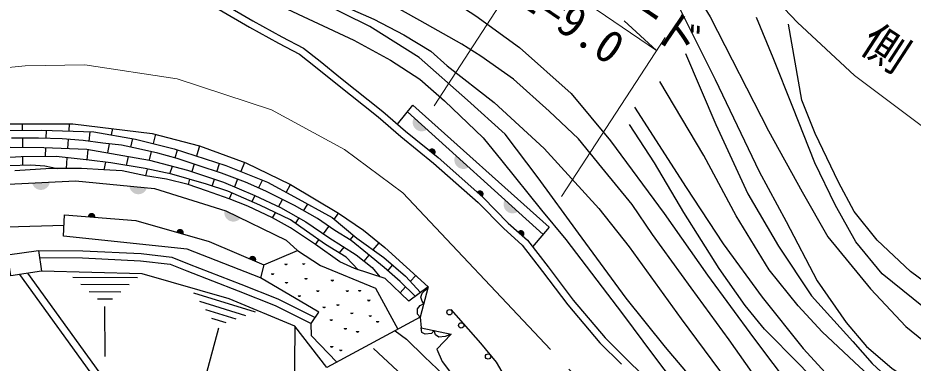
# Model space of a CAD drawing. Units: millimetres at full size, sheet at 1:1000; details may follow other scales. Extents: x 40000 to 680000, y 20000 to 380000.
# Drawn here: x 438470 to 488382, y 298255 to 317520 of the extents above; entities that cross this region are included whole.
import ezdxf
from ezdxf.enums import TextEntityAlignment as Align

# ---------------------------------------------------------------- set-up
doc = ezdxf.new("R2010")
doc.units = ezdxf.units.MM
doc.header["$LTSCALE"] = 1000
doc.linetypes.add('CHAIN', pattern=[18.5, 12, -1.5, 3.5, -1.5])
for name, color, linetype, lineweight in [('M-BGD', 7, 'Continuous', 25), ('M-BMK', 2, 'CHAIN', 13), ('M-STR-HTXT', 7, 'Continuous', 13)]:
    doc.layers.add(name, color=color, linetype=linetype, lineweight=lineweight)
doc.styles.add('ＭＳ ゴシック', font='')
doc.styles.get('ＭＳ ゴシック').set_extended_font_data('MS Gothic')

msp = doc.modelspace()

# ---------------------------------------------------------------- hatches: boundary and pattern name
at = {"layer": 'M-BGD'}
for points in [[(461289, 311288), (460553, 311952, 0.82183)], [(461386, 310140), (461693, 309881, 0.4608), (461691, 310190, 0.4608)], [(463612, 309189), (462877, 309853, 0.82183)], [(440253, 308354), (439263, 308301, 0.82183)], [(445668, 308036), (444682, 308134, 0.82183)], [(464057, 307799), (464365, 307540, 0.4608), (464363, 307849, 0.4608)], [(466356, 306711), (465621, 307375, 0.82183)], [(442378, 306422), (442778, 306390, 0.4608), (442597, 306640, 0.4608)], [(450882, 306349), (449994, 306788, 0.82183)], [(447309, 305566), (447695, 305457, 0.4608), (447566, 305738, 0.4608)], [(466339, 305581), (466646, 305322, 0.4608), (466644, 305631, 0.4608)], [(451357, 304090), (451726, 303931, 0.4608), (451635, 304226, 0.4608)]]:
    msp.add_hatch(color=256, dxfattribs=at).paths.add_polyline_path(points)
h = msp.add_hatch(color=256, dxfattribs=at)
edge = h.paths.add_edge_path()
edge.add_ellipse((453417, 303802), major_axis=(-92.8, 37.1), ratio=1, start_angle=21.8017, end_angle=-158.1983)
h = msp.add_hatch(color=256, dxfattribs=at)
edge = h.paths.add_edge_path()
edge.add_ellipse((454405, 303832), major_axis=(-92.8, 37.1), ratio=1, start_angle=21.8017, end_angle=-158.1983)
h = msp.add_hatch(color=256, dxfattribs=at)
edge = h.paths.add_edge_path()
edge.add_ellipse((452669, 303263), major_axis=(-92.8, 37.1), ratio=1, start_angle=21.8017, end_angle=-158.1983)
h = msp.add_hatch(color=256, dxfattribs=at)
edge = h.paths.add_edge_path()
edge.add_ellipse((454535, 303004), major_axis=(-92.8, 37.1), ratio=1, start_angle=21.8017, end_angle=-158.1983)
h = msp.add_hatch(color=256, dxfattribs=at)
edge = h.paths.add_edge_path()
edge.add_ellipse((453447, 302785), major_axis=(-92.8, 37.1), ratio=1, start_angle=21.8017, end_angle=-158.1983)
h = msp.add_hatch(color=256, dxfattribs=at)
edge = h.paths.add_edge_path()
edge.add_ellipse((456001, 302904), major_axis=(-92.8, 37.1), ratio=1, start_angle=21.8017, end_angle=-158.1983)
h = msp.add_hatch(color=256, dxfattribs=at)
edge = h.paths.add_edge_path()
edge.add_ellipse((454166, 302037), major_axis=(-92.8, 37.1), ratio=1, start_angle=21.8017, end_angle=-158.1983)
h = msp.add_hatch(color=256, dxfattribs=at)
edge = h.paths.add_edge_path()
edge.add_ellipse((455193, 302316), major_axis=(-92.8, 37.1), ratio=1, start_angle=21.8017, end_angle=-158.1983)
h = msp.add_hatch(color=256, dxfattribs=at)
edge = h.paths.add_edge_path()
edge.add_ellipse((456839, 302316), major_axis=(-92.8, 37.1), ratio=1, start_angle=21.8017, end_angle=-158.1983)
h = msp.add_hatch(color=256, dxfattribs=at)
edge = h.paths.add_edge_path()
edge.add_ellipse((457528, 302336), major_axis=(-92.8, 37.1), ratio=1, start_angle=21.8017, end_angle=-158.1983)
h = msp.add_hatch(color=256, dxfattribs=at)
edge = h.paths.add_edge_path()
edge.add_ellipse((456311, 301538), major_axis=(-92.8, 37.1), ratio=1, start_angle=21.8017, end_angle=-158.1983)
h = msp.add_hatch(color=256, dxfattribs=at)
edge = h.paths.add_edge_path()
edge.add_ellipse((458037, 301787), major_axis=(-92.8, 37.1), ratio=1, start_angle=21.8017, end_angle=-158.1983)
h = msp.add_hatch(color=256, dxfattribs=at)
edge = h.paths.add_edge_path()
edge.add_ellipse((455542, 301408), major_axis=(-92.8, 37.1), ratio=1, start_angle=21.8017, end_angle=-158.1983)
h = msp.add_hatch(color=256, dxfattribs=at)
edge = h.paths.add_edge_path()
edge.add_ellipse((457089, 301079), major_axis=(-92.8, 37.1), ratio=1, start_angle=21.8017, end_angle=-158.1983)
h = msp.add_hatch(color=256, dxfattribs=at)
edge = h.paths.add_edge_path()
edge.add_ellipse((455941, 300700), major_axis=(-92.8, 37.1), ratio=1, start_angle=21.8017, end_angle=-158.1983)
h = msp.add_hatch(color=256, dxfattribs=at)
edge = h.paths.add_edge_path()
edge.add_ellipse((458116, 300930), major_axis=(-92.8, 37.1), ratio=1, start_angle=21.8017, end_angle=-158.1983)
h = msp.add_hatch(color=256, dxfattribs=at)
edge = h.paths.add_edge_path()
edge.add_ellipse((458526, 300601), major_axis=(-92.8, 37.1), ratio=1, start_angle=21.8017, end_angle=-158.1983)
h = msp.add_hatch(color=256, dxfattribs=at)
edge = h.paths.add_edge_path()
edge.add_ellipse((456730, 300212), major_axis=(-92.8, 37.1), ratio=1, start_angle=21.8017, end_angle=-158.1983)
h = msp.add_hatch(color=256, dxfattribs=at)
edge = h.paths.add_edge_path()
edge.add_ellipse((457408, 300042), major_axis=(-92.8, 37.1), ratio=1, start_angle=21.8017, end_angle=-158.1983)
h = msp.add_hatch(color=256, dxfattribs=at)
edge = h.paths.add_edge_path()
edge.add_ellipse((455968, 299203), major_axis=(-92.8, 37.1), ratio=1, start_angle=21.8017, end_angle=-158.1983)
h = msp.add_hatch(color=256, dxfattribs=at)
edge = h.paths.add_edge_path()
edge.add_ellipse((456472, 299011), major_axis=(-92.8, 37.1), ratio=1, start_angle=21.8017, end_angle=-158.1983)

# ---------------------------------------------------------------- linework, layer by layer
for p, q in [((467757, 305441), (460184, 312280)), ((438708, 311616), (438713, 311244)), ((441334, 311616), (441306, 311208)), ((440042, 310792), (440057, 311250)), ((442439, 310637), (442496, 311169)), ((443739, 311346), (443666, 310994)), ((446137, 311026), (446013, 310508)), ((438718, 310803), (438724, 310296)), ((441273, 310743), (441238, 310235)), ((443562, 310497), (443456, 309990)), ((444759, 310311), (444871, 310785)), ((440008, 309782), (440025, 310282)), ((442326, 309586), (442390, 310179)), ((445905, 310056), (445794, 309590)), ((447232, 309705), (447376, 310148)), ((448591, 310378), (448422, 309808)), ((438730, 309771), (438735, 309304)), ((441202, 309718), (441160, 309114)), ((443347, 309465), (443257, 309036)), ((444517, 309284), (444635, 309784)), ((445673, 309087), (445584, 308712)), ((446946, 308825), (447085, 309252)), ((448289, 309359), (448168, 308949)), ((449570, 308933), (449717, 309388)), ((451108, 309450), (450896, 308947)), ((448039, 308514), (447954, 308226)), ((449309, 308131), (449435, 308517)), ((450713, 308513), (450537, 308095)), ((451892, 308022), (452112, 308466)), ((453436, 307782), (453666, 308213)), ((450392, 307751), (450256, 307427)), ((451515, 307261), (451690, 307613)), ((453008, 306983), (453221, 307382)), ((454402, 306761), (454635, 307120)), ((452671, 306353), (452828, 306647)), ((456099, 306277), (456350, 306618)), ((453942, 306051), (454143, 306362)), ((437864, 305853), (441047, 305962)), ((455505, 305470), (455810, 305884)), ((455071, 304881), (455257, 305134)), ((456997, 305133), (457195, 305373)), ((456394, 304403), (456658, 304723)), ((458287, 304569), (458609, 304966)), ((457779, 303942), (458053, 304280)), ((459093, 303412), (459362, 303722)), ((438559, 303201), (443432, 296473)), ((439005, 303267), (443889, 296524)), ((441526, 303055), (445142, 303035)), ((460349, 302806), (460652, 303140)), ((441987, 302652), (444676, 302637)), ((459779, 302179), (460086, 302517)), ((442449, 302250), (444210, 302240)), ((448252, 302181), (451707, 301113)), ((442911, 301847), (443744, 301843)), ((448592, 301709), (451161, 300915)), ((443296, 301415), (443323, 298629)), ((448931, 301238), (450614, 300718)), ((449271, 300766), (450068, 300520)), ((449662, 300210), (448938, 297517))]:
    msp.add_line(p, q, dxfattribs=at)
for points in [[(437193, 336014), (439229, 335932), (441714, 335813), (445970, 335267), (449639, 334617), (452716, 333978), (456331, 333040), (459313, 332129), (462940, 330518), (465579, 329051), (467864, 327490), (470354, 325507), (472402, 323969), (473952, 322006), (475589, 320013), (477069, 317576), (480326, 311225), (482200, 307818), (483625, 305309), (486006, 302394), (487982, 300297), (490246, 298457)], [(437835, 334695), (439769, 334704), (441960, 334603), (446601, 333913), (450738, 333029), (456444, 331625), (461237, 329815), (463369, 328898), (468905, 325566), (470963, 323895), (473176, 321528), (474849, 319085), (477344, 314088), (479807, 308939), (481297, 306154), (483041, 302846), (484644, 300515), (485790, 299183), (487206, 297976), (488872, 296831)], [(429244, 325127), (430596, 325934), (431972, 326646), (433812, 327419), (435793, 327852), (437844, 327875), (440363, 327536), (443111, 326856), (445712, 326025), (448021, 325228), (451487, 323725), (455143, 322179), (458061, 320890), (462414, 318676), (463993, 317628), (466443, 315873), (469326, 313300), (471510, 310660), (474509, 306611), (476914, 303159), (479484, 299670), (481640, 296797), (484370, 294029), (485010, 293390)], [(484231, 291591), (482228, 293795), (479986, 296917), (478121, 299551), (476006, 302462), (473854, 305429), (472726, 307102), (471030, 309168), (469721, 310773), (468095, 312314), (466102, 314098), (464272, 315376), (463216, 316045), (460884, 317381), (458780, 318567), (455575, 320043), (450908, 322042), (447892, 323250), (443898, 324916), (441930, 325451), (439946, 325813), (437571, 326120)], [(434092, 324564), (435351, 324822), (436891, 324855), (438291, 324839), (440185, 324681), (442696, 324080), (448603, 321870), (451791, 320367), (453540, 319556), (455503, 318697), (458316, 317442), (459983, 316567), (461485, 315660), (462410, 314851), (465021, 312799), (467811, 310225), (470858, 306879), (472557, 304747), (475454, 300719), (478021, 297267), (479781, 295052), (481725, 292882), (483669, 290826)], [(482757, 289868), (481095, 291642), (477776, 295366), (474583, 299154), (472379, 301885), (469720, 305500), (467475, 308593), (465645, 311033), (463531, 312928), (460842, 315312), (458096, 317033), (455113, 318528), (452701, 319675), (450853, 320396), (448455, 321071), (446577, 321464), (443764, 321823), (441889, 322140), (440270, 322221)], [(448693, 319427), (450780, 319020), (452948, 318274), (457199, 316278), (459248, 315162), (460888, 314096), (462264, 312895), (464408, 310823), (465457, 309546), (467670, 306782), (469020, 305158), (472172, 301006), (473915, 298688), (475578, 296466), (477582, 294111), (478121, 293329)], [(449686, 317981), (451379, 316999), (452994, 316117), (454176, 315490), (455064, 314790), (456204, 313870), (458560, 311996), (459815, 310899), (461644, 309415), (464125, 307216), (465536, 305784), (466582, 304833), (467724, 303376), (469125, 301516), (470916, 299391), (472129, 298189)], [(449871, 318336), (451576, 317347), (453184, 316469), (454395, 315826), (455314, 315103), (456454, 314183), (458816, 312303), (460072, 311205), (461903, 309720), (464400, 307506), (465813, 306073), (466876, 305107), (468041, 303620), (469438, 301766), (471210, 299662), (472410, 298474), (474167, 296747)], [(491116, 299915), (488969, 301372), (486660, 303233), (485183, 305018), (484041, 307087), (482902, 309425), (481671, 312531), (480580, 315295), (479648, 317547)], [(507542, 303380), (505500, 301357), (503358, 299918), (502176, 299200), (500478, 298601), (499043, 298365), (497808, 298511), (496228, 298910), (494597, 299533), (491994, 300654), (489718, 302266), (488244, 303372), (486370, 305114), (485090, 306718), (484231, 308353), (482921, 311062), (482180, 312922), (481439, 317169)], [(475690, 315533), (477390, 311576), (479160, 307694), (480878, 304775), (482718, 302004), (485024, 299454), (486101, 298225), (487823, 296634)], [(487500, 296155), (485402, 298041), (483317, 299993), (481972, 301452), (480353, 303461), (478514, 306474), (476707, 309841), (474262, 313966)], [(459635, 311588), (460481, 312654), (468093, 305839), (467165, 304738)], [(472845, 312536), (475724, 308060), (477790, 304905), (479970, 301932), (482246, 299062), (484109, 297042), (486652, 295068)], [(416440, 298681), (419406, 302063), (420870, 303844), (423033, 305816), (425546, 307469), (429046, 309250), (432779, 310694), (435674, 311298), (437901, 311616), (441528, 311616), (445950, 311075), (448591, 310378), (451181, 309423), (453666, 308213), (456350, 306618), (457746, 305665), (458921, 304712), (461341, 302514), (460898, 300812), (460949, 300217), (462618, 299876)], [(485857, 294523), (484018, 296112), (482042, 298177), (480089, 300152), (479022, 301468), (477577, 303541), (475593, 306652), (473955, 309436), (472571, 311565)], [(437446, 311227), (439797, 311259), (442701, 311162), (445021, 310759), (447179, 310212), (450069, 309274), (452388, 308356), (453886, 307535), (455984, 306372), (457369, 305230), (458867, 304151), (460075, 303105), (460914, 302192)], [(460632, 301980), (459789, 302809), (458884, 303594), (457968, 304351), (457047, 305102), (456141, 305653), (455170, 306332), (453899, 307043), (452285, 307849), (451165, 308343), (449817, 308850), (448581, 309262), (447345, 309674), (446272, 309971), (445199, 310220), (444239, 310420), (443214, 310536), (442102, 310681), (440941, 310768), (439622, 310803), (438111, 310803)], [(438032, 310302), (439921, 310286), (442306, 310193), (444318, 309837), (445808, 309588), (447929, 309030), (449927, 308350), (451683, 307617), (453107, 306936), (454532, 306147), (455801, 305264), (457336, 304295), (458221, 303589), (458654, 303067)], [(457445, 303459), (456778, 304166), (455614, 304882), (454569, 305618), (453666, 306243), (451963, 307065), (450182, 307842), (448994, 308235), (447048, 308804), (445557, 309111), (443645, 309429), (442447, 309572), (440607, 309788), (438658, 309770), (437016, 309680)], [(432155, 307463), (433179, 308149), (434726, 308636), (435949, 308938), (436924, 309143), (437980, 309282), (439197, 309318), (439978, 309257), (440680, 309117)], [(461341, 302514), (460271, 301708), (458953, 302970), (457235, 303527), (456427, 303898), (455071, 304881), (453672, 305808), (452671, 306353), (451287, 307015), (450256, 307427), (448990, 307868), (447954, 308226), (446762, 308520), (445584, 308712), (444288, 308977), (443257, 309036), (442021, 309109), (440299, 309119), (438297, 308986)], [(423566, 301424), (426262, 303432), (429644, 305587), (433125, 307070), (437557, 308214), (441682, 308435), (446084, 307993), (450071, 306747), (453428, 305119), (454053, 304541)], [(456247, 298317), (454839, 299782), (454825, 300462), (455240, 301106), (451988, 303016), (447904, 304618), (441014, 305342), (441076, 306529), (445052, 306205), (449137, 305050), (452173, 303740), (451988, 303016)], [(439621, 304542), (442081, 304522), (445338, 304363), (447053, 304159), (448027, 303781), (450903, 302659), (452969, 301836), (455043, 300800)], [(452173, 303740), (454053, 304541), (455332, 303710), (458415, 302431), (459644, 300140)], [(439680, 304142), (442070, 304122), (445304, 303964), (446956, 303768), (447882, 303409), (450756, 302287), (452805, 301470), (454825, 300462)], [(460898, 300812), (455691, 298019), (453905, 300311), (450241, 301846), (445389, 303243), (439792, 303383)], [(460898, 300812), (460758, 300986), (460742, 301276), (460899, 301470), (461099, 301584), (461017, 301713), (460944, 301939), (461017, 302162), (461185, 302334), (461316, 302416)], [(462600, 301246), (464262, 299376), (465133, 298312), (465972, 296876), (466795, 295022), (466843, 294425)], [(453905, 300311), (453815, 289385), (457157, 288716), (457419, 284314), (455909, 281100), (456307, 278456), (457220, 277737), (460298, 273540), (461238, 271774), (459391, 271046)], [(459499, 300062), (460137, 299587), (461145, 298610), (462551, 297270), (464024, 295454), (465251, 293771), (466774, 291788), (467951, 290187), (469079, 289010), (471499, 286673), (474812, 283702), (476871, 282097), (479547, 279792), (482725, 277291), (485505, 275213), (488326, 273320), (491117, 271788)], [(462618, 299876), (462290, 299733), (461946, 299712), (461756, 299826), (461676, 300069), (461522, 299908), (461173, 299870), (460996, 299957), (460949, 300217)], [(462618, 299876), (461825, 299035), (462132, 298354), (462700, 297581), (463304, 296973), (463993, 296365), (465025, 295597), (465404, 295207), (466033, 294087), (466717, 292895), (466758, 292564), (468149, 291125), (472188, 287029), (474193, 284838), (477029, 282726), (478624, 281558), (481331, 279388), (485182, 276508), (488299, 274230), (490107, 272945), (492779, 270408)], [(492779, 270408), (490409, 271574), (488216, 272899), (484569, 275378), (481372, 277492), (479428, 278919), (476228, 281576), (472769, 284587), (469921, 287409), (467560, 289848), (465701, 291636), (463560, 293893), (461819, 295728), (459630, 297821), (458289, 299067)]]:
    msp.add_lwpolyline(points, dxfattribs=at)
msp.add_lwpolyline([(439792, 303383), (438068, 303129), (437897, 304288), (439621, 304542)], close=True, dxfattribs=at)
for centre in [(462534, 301095), (463188, 300360), (464684, 298624)]:
    msp.add_circle(centre, 150, dxfattribs=at)
at = {"layer": 'M-BMK'}
msp.add_lwpolyline([(435916, 314549), (438866, 314844), (442193, 314905), (447351, 314115), (452602, 312391), (456674, 310171), (459938, 307748), (478254, 288275), (481673, 285577), (485417, 283368), (490054, 281236), (495918, 279777), (522992, 273510), (529282, 272579), (537569, 272231), (543228, 272323), (548243, 272925)], dxfattribs=at)
at = {"layer": 'M-STR-HTXT'}
for p, q in [((467249, 321209), (461679, 312620)), ((466864, 320616), (474081, 315702)), ((474081, 315702), (472264, 317353)), ((474556, 316432), (468777, 307548))]:
    msp.add_line(p, q, dxfattribs=at)
msp.add_lwpolyline([(433074, 345167), (438993, 345131), (443642, 344753), (449404, 343450), (454565, 341688), (460256, 338929), (465417, 335530), (468593, 333011), (472073, 329702), (474455, 326746), (476527, 323538), (479299, 320055), (481936, 317268), (485108, 314312), (488839, 311509), (492071, 309419), (494566, 308067), (500140, 305649), (506272, 303935), (510525, 303243), (515045, 302949), (519611, 302967), (524640, 303531), (530495, 304722)], dxfattribs=at)

# ---------------------------------------------------------------- texts
at = {"layer": 'M-STR-HTXT', "style": 'ＭＳ ゴシック'}
for s, rotation, p in [('ストンガード', 325.755, (463146, 323147)), ('L=9.0', 325.755, (465993, 317884)), ('側\u3000溝\u3000L=153.0', 326.944, (485015, 315288))]:
    msp.add_text(s, height=1833, rotation=rotation, dxfattribs=at).set_placement(p, align=Align.BOTTOM_LEFT)

doc.saveas('drawing.dxf')
